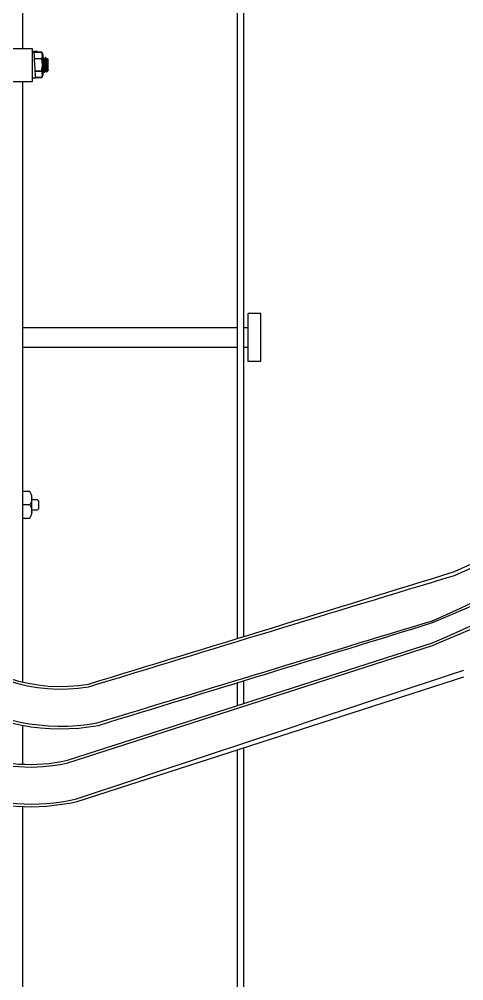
# Model space of a CAD drawing. Header units: feet. Extents: x 0.3 to 98.5, y -18.6 to 31.5.
# Drawn here: x 48.44 to 48.747, y -7.105 to -6.442 of the extents above; entities that cross this region are included whole.
import ezdxf

# ---------------------------------------------------------------- set-up
doc = ezdxf.new("R2010")
doc.units = ezdxf.units.FT
doc.header["$MEASUREMENT"] = 0
for name, color, linetype in [('DC Homerun', 10, 'Continuous'), ('E-DETL', 1, 'Continuous'), ('S-BEAM', 7, 'Continuous'), ('S-BOLT', 93, 'Continuous'), ('S-STEL-ANGL', 3, 'Continuous'), ('STRINGS', 30, 'Continuous')]:
    doc.layers.add(name, color=color, linetype=linetype)

msp = doc.modelspace()

# ---------------------------------------------------------------- linework, layer by layer
at = {"layer": 'DC Homerun'}
for points in [[(48.18974, -6.51193), (48.18974, -6.53867, 0.306622), (48.26312, -6.63591, -0.427801), (48.31923, -6.77129, 0.640862), (48.48013, -6.98155), (48.74682, -6.89566)], [(48.2189, -6.51193), (48.2189, -6.53786, 0.305975), (48.27303, -6.60848, -0.431946), (48.34543, -6.78413, 0.64315), (48.47354, -6.95314), (48.72529, -6.87218)], [(48.31687, -6.51193), (48.31687, -6.56498, 0.154533), (48.33233, -6.62423, -0.118255), (48.35781, -6.76453, 0.530992), (48.48804, -6.90064, 0.000735), (48.74034, -6.82303, 0.000735)], [(48.33194, -6.82905, 0.383871), (48.49489, -6.92904, 0.000671), (48.72529, -6.8582, 0.000671)]]:
    msp.add_lwpolyline(points, format="xyb", dxfattribs=at)
for centre, radius, start, end in [((48.03202, -5.207), 1.76444, 293.66823, 314.70278), ((48.02834, -5.18821), 1.80959, 292.65247, 314.16279), ((47.9735, -5.15177), 1.8775, 293.60424, 314.13485)]:
    msp.add_arc(centre, radius, start, end, dxfattribs=at)
at = {"layer": 'E-DETL', "color": 4, "linetype": 'Continuous'}
msp.add_lwpolyline([(48.4425, -6.78618), (48.44768, -6.78618), (48.44894, -6.78349), (48.44894, -6.77053), (48.44768, -6.76784), (48.4425, -6.76784)], close=True, dxfattribs=at)
msp.add_lwpolyline([(48.44831, -6.76919, -0.22355), (48.44768, -6.77701, -0.22355), (48.44831, -6.78483, -0.94861)], format="xyb", dxfattribs=at)
for points in [[(48.44898, -6.77331), (48.45268, -6.77331), (48.45361, -6.77423), (48.45361, -6.77979), (48.45268, -6.78071), (48.44898, -6.78071)], [(48.44768, -6.77701), (48.4425, -6.77701)]]:
    msp.add_lwpolyline(points, dxfattribs=at)
at = {"layer": 'S-BEAM'}
for p, q in [((48.4425, -5.80798), (48.4425, -6.46226)), ((48.59046, -5.80798), (48.59046, -6.86923)), ((48.59487, -5.80798), (48.59487, -6.86788)), ((48.4425, -6.48519), (48.4425, -6.89914)), ((48.59046, -6.89974), (48.59046, -6.91554)), ((48.59487, -6.89838), (48.59487, -6.91412)), ((48.4425, -6.92895), (48.4425, -6.95584)), ((48.59046, -6.94601), (48.59046, -8.19176)), ((48.59487, -6.94459), (48.59487, -8.19176)), ((48.4425, -6.98503), (48.4425, -8.19577))]:
    msp.add_line(p, q, dxfattribs=at)
at = {"layer": 'S-BOLT'}
for p, q in [((48.60698, -6.64511), (48.59821, -6.64511)), ((48.60698, -6.67804), (48.60698, -6.64511)), ((48.59046, -6.65489), (48.4425, -6.65489)), ((48.59821, -6.65489), (48.59487, -6.65489)), ((48.4425, -6.66826), (48.59046, -6.66826)), ((48.59487, -6.66826), (48.59821, -6.66826)), ((48.60698, -6.67804), (48.59821, -6.67804))]:
    msp.add_line(p, q, dxfattribs=at)
msp.add_lwpolyline([(48.59821, -6.67804), (48.59821, -6.64511)], dxfattribs=at)
at = {"layer": 'S-STEL-ANGL'}
for points in [[(48.4228, -6.46226), (48.44925, -6.46226), (48.44925, -6.48519), (48.4228, -6.48519)], [(48.44925, -6.4644), (48.45015, -6.4644), (48.45032, -6.4651), (48.45049, -6.46708), (48.45067, -6.47008), (48.45084, -6.47358), (48.45096, -6.47597), (48.45108, -6.47817), (48.4512, -6.48009), (48.45131, -6.48153), (48.45143, -6.48246), (48.45154, -6.48277), (48.45167, -6.48228)], [(48.45154, -6.48228), (48.45579, -6.48228), (48.45626, -6.48073), (48.45617, -6.47911), (48.45579, -6.47805), (48.45579, -6.47781), (48.45599, -6.47685), (48.4563, -6.47394), (48.45609, -6.47093), (48.45579, -6.46936), (48.45579, -6.46912), (48.45626, -6.46757), (48.45617, -6.46595), (48.45579, -6.46489), (48.45015, -6.46489)], [(48.45294, -6.46489), (48.45294, -6.4644), (48.4504, -6.4644), (48.45029, -6.46471), (48.45026, -6.46489)], [(48.4504, -6.4644), (48.4504, -6.46489), (48.45579, -6.46489), (48.45648, -6.46637), (48.45648, -6.4808), (48.45579, -6.48228), (48.45154, -6.48228)], [(48.45061, -6.46912), (48.45579, -6.46912)], [(48.45579, -6.46936), (48.45063, -6.46936)], [(48.45777, -6.47854), (48.45774, -6.47865), (48.45764, -6.47827), (48.45752, -6.47715), (48.45745, -6.47604), (48.45738, -6.47474), (48.45732, -6.47358), (48.45721, -6.47163), (48.45711, -6.47002), (48.457, -6.4689), (48.4569, -6.46852), (48.45668, -6.46852), (48.45679, -6.4689), (48.4569, -6.47002), (48.457, -6.47163), (48.45711, -6.47358), (48.45721, -6.47554), (48.45731, -6.47715), (48.45738, -6.47791), (48.45746, -6.47847), (48.45753, -6.47865), (48.45774, -6.47865)], [(48.45755, -6.46964), (48.45724, -6.46909), (48.45692, -6.46854)], [(48.45856, -6.47747), (48.45848, -6.47725), (48.45837, -6.47638), (48.45827, -6.47512), (48.45816, -6.47358), (48.45805, -6.47205), (48.45795, -6.47079), (48.45784, -6.46991), (48.45774, -6.46962), (48.45754, -6.46962)], [(48.45756, -6.46969), (48.45763, -6.46991), (48.45774, -6.47079), (48.45784, -6.47205), (48.45795, -6.47358), (48.45806, -6.47512), (48.45816, -6.47638), (48.45827, -6.47725), (48.45837, -6.47755), (48.45857, -6.47755)], [(48.45826, -6.46897), (48.45794, -6.46948), (48.45762, -6.46998)], [(48.45915, -6.4785), (48.45913, -6.47851), (48.45907, -6.47791), (48.459, -6.47715), (48.4589, -6.47554), (48.45869, -6.47163), (48.45859, -6.47002), (48.45848, -6.4689), (48.45837, -6.46852), (48.45827, -6.4689), (48.45826, -6.469)], [(48.46005, -6.47752), (48.45996, -6.47776), (48.45974, -6.4778), (48.45952, -6.47733), (48.45929, -6.47625), (48.45907, -6.47474), (48.45901, -6.47358), (48.4589, -6.47163), (48.4588, -6.47002), (48.45869, -6.4689), (48.45858, -6.46852), (48.45837, -6.46852)], [(48.45924, -6.46964), (48.45892, -6.46909), (48.4586, -6.46854)], [(48.46017, -6.47755), (48.46017, -6.46962), (48.4597, -6.46915), (48.45943, -6.46962), (48.45923, -6.46962)], [(48.46006, -6.47755), (48.45996, -6.47725), (48.45985, -6.47638), (48.45975, -6.47512), (48.45964, -6.47358), (48.45953, -6.47205), (48.45943, -6.47079), (48.45932, -6.46991), (48.45924, -6.46969)], [(48.45943, -6.46962), (48.45953, -6.46991), (48.45964, -6.47079), (48.45974, -6.47205), (48.45985, -6.47358), (48.45996, -6.47512), (48.46006, -6.47638), (48.46017, -6.47724), (48.4601, -6.47649), (48.46004, -6.4754), (48.45999, -6.47407), (48.45993, -6.47267), (48.45987, -6.4713), (48.45981, -6.47018), (48.45975, -6.46943), (48.4597, -6.46915)], [(48.45107, -6.47781), (48.45579, -6.47781)], [(48.45579, -6.47805), (48.45108, -6.47805)], [(48.45659, -6.47774), (48.45659, -6.47516)], [(48.45687, -6.47747), (48.45679, -6.47725), (48.45668, -6.47638), (48.45659, -6.47516)], [(48.45659, -6.47727), (48.45668, -6.47755), (48.45688, -6.47755)], [(48.45659, -6.47774), (48.4567, -6.47755)], [(48.45687, -6.47753), (48.45719, -6.47808), (48.45751, -6.47863)], [(48.45777, -6.47862), (48.45809, -6.47806), (48.45838, -6.47755)], [(48.45856, -6.47753), (48.45888, -6.47808), (48.4592, -6.47863)], [(48.45907, -6.47791), (48.45907, -6.47474)], [(48.4592, -6.47852), (48.45994, -6.47778)], [(48.45154, -6.48277), (48.44925, -6.48277)]]:
    msp.add_lwpolyline(points, dxfattribs=at)
at = {"layer": 'STRINGS'}
for points in [[(48.19157, -6.51193), (48.19157, -6.53862, 0.306595), (48.26375, -6.63419, -0.428095), (48.32087, -6.77209, 0.641112), (48.47976, -6.97976, -0.001096), (48.74682, -6.89108, -0.001096)], [(48.21708, -6.51193), (48.21708, -6.53791, 0.306032), (48.27241, -6.6102, -0.431714), (48.34379, -6.78332, 0.642857), (48.47391, -6.95493), (48.72529, -6.87404)], [(48.31504, -6.51193), (48.31504, -6.56493, 0.154081), (48.33071, -6.62509, -0.118024), (48.35599, -6.76429, 0.529981), (48.48813, -6.90248, -0.000649), (48.74034, -6.82566, -0.000649)], [(48.33248, -6.82417, 0.392127), (48.49409, -6.92733, -0.000595), (48.72529, -6.85688, -0.000595)]]:
    msp.add_lwpolyline(points, format="xyb", dxfattribs=at)
for centre, radius, start, end in [((48.0967, -5.30571), 1.65061, 292.95075, 315.50176), ((47.89439, -4.98792), 2.04534, 293.96885, 312.96299), ((48.04128, -5.25263), 1.75978, 292.87293, 314.82074)]:
    msp.add_arc(centre, radius, start, end, dxfattribs=at)

doc.saveas('drawing.dxf')
